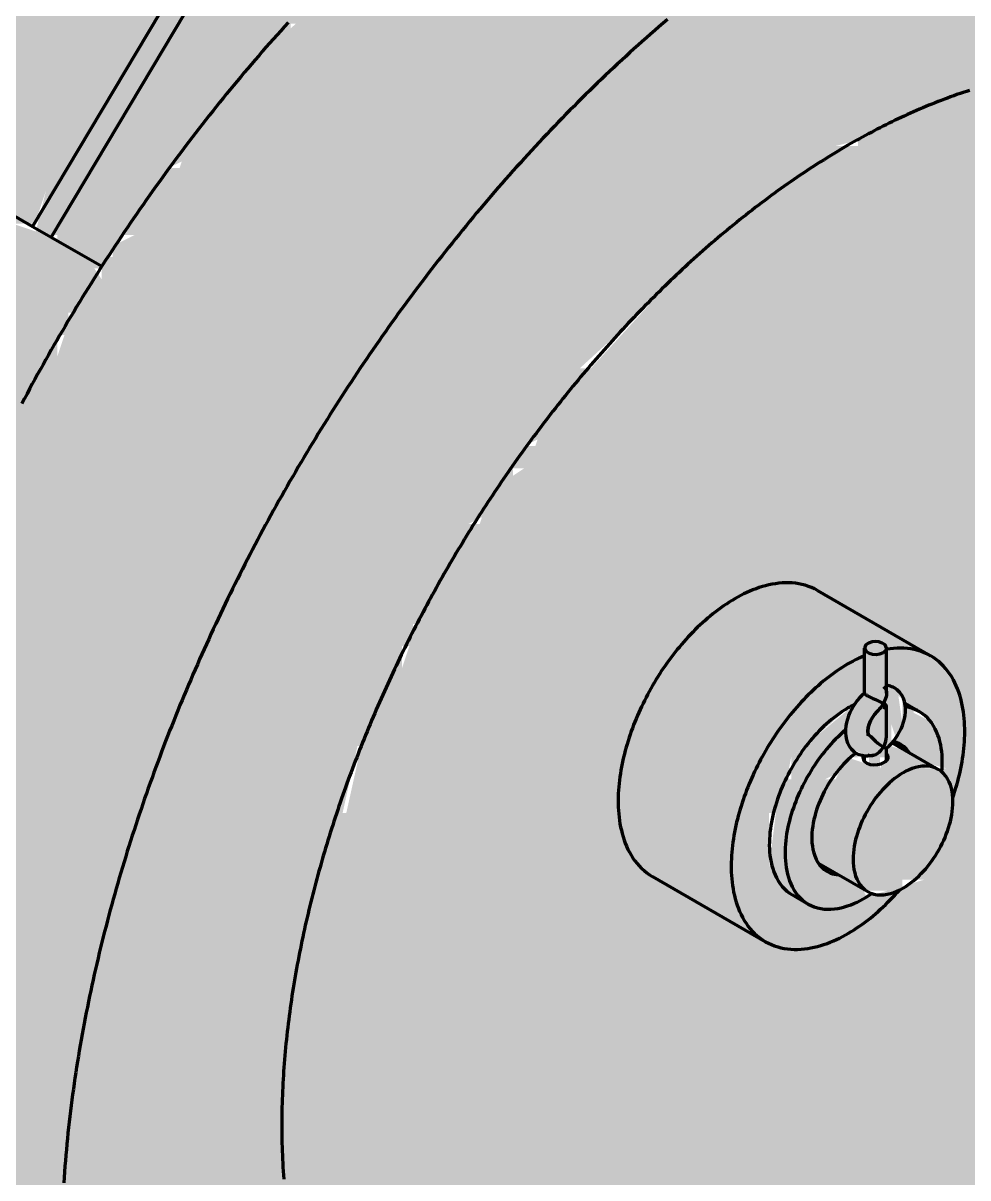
# Model space of a CAD drawing. Header units: millimetres. Extents: x 0 to 420, y 0 to 297.
# Drawn here: x 225.61 to 234.11, y 175.68 to 186.07 of the extents above; entities that cross this region are included whole.
import ezdxf

# ---------------------------------------------------------------- set-up
doc = ezdxf.new("R2010")
doc.units = ezdxf.units.MM
doc.layers.add('01-VISIBLE', color=7, linetype='CONTINUOUS', lineweight=70)
doc.layers.add('13-GRAFICA', color=30, linetype='CONTINUOUS', lineweight=18)

msp = doc.modelspace()

# ---------------------------------------------------------------- hatches: boundary and pattern name
at = {"layer": '13-GRAFICA', "true_color": 0xb21820}
h = msp.add_hatch(color=7, dxfattribs=at)
h.dxf.hatch_style = 1
h.paths.add_polyline_path([(228.1185, 186.0682), (228.0185, 186.0682), (228.0185, 187.7682), (227.8185, 187.7682), (227.8185, 187.6682), (227.6185, 187.5682), (227.5185, 187.1682), (227.3185, 187.0682), (227.2185, 186.6682), (227.0185, 186.5682), (226.9185, 186.1682), (226.7185, 186.0682), (226.6185, 185.6682), (226.4185, 185.5682), (226.3185, 185.1682), (226.1185, 185.0682), (226.0185, 184.6682), (225.8185, 184.5682), (225.7185, 184.2682), (225.5185, 184.2682), (225.4185, 184.4682), (225.0185, 184.5682), (224.9185, 184.7682), (224.3185, 184.9682), (224.2185, 185.1682), (223.6185, 185.3682), (223.5185, 185.5682), (223.1185, 185.6682), (223.0185, 185.8682), (222.4185, 186.0682), (222.3185, 186.2682), (221.7185, 186.4682), (221.6185, 186.6682), (221.4185, 186.6682), (221.4185, 186.7682), (221.4185, 198.2682), (221.6185, 198.1682), (221.6185, 197.9682), (221.7185, 197.9682), (222.0185, 197.5682), (222.2185, 197.5682), (222.4185, 197.2682), (222.6185, 197.2682), (222.6185, 197.1682), (222.8185, 197.0682), (222.8185, 196.9682), (222.5185, 197.0682), (222.5185, 195.1682), (222.8185, 195.0682), (222.9185, 194.8682), (223.3185, 194.7682), (223.4185, 194.5682), (223.6185, 194.5682), (223.6185, 194.4682), (223.8185, 194.4682), (223.8185, 194.3682), (224.1185, 194.2682), (224.1185, 196.1682), (223.8185, 196.2682), (223.8185, 196.3682), (223.6185, 196.3682), (223.6185, 196.4682), (223.4185, 196.4682), (223.4185, 196.5682), (223.2185, 196.5682), (223.1185, 196.7682), (223.3185, 196.7682), (223.3185, 196.6682), (223.5185, 196.6682), (223.5185, 196.5682), (223.7185, 196.5682), (223.7185, 196.4682), (223.9185, 196.4682), (223.9185, 196.3682), (224.1185, 196.3682), (224.1185, 196.2682), (224.3185, 196.2682), (224.3185, 196.1682), (224.6185, 196.1682), (224.6185, 196.0682), (224.8185, 196.0682), (224.8185, 195.9682), (225.0185, 195.9682), (225.0185, 195.8682), (225.7185, 195.7682), (225.7185, 195.6682), (226.1185, 195.6682), (226.1185, 195.5682), (226.8185, 195.4682), (226.8185, 195.3682), (227.2185, 195.3682), (227.2185, 195.2682), (228.1185, 195.2682), (228.1185, 195.1682), (228.3185, 195.1682), (228.3185, 194.8682), (228.3185, 193.2682), (228.3185, 186.3016)])
h = msp.add_hatch(color=7, dxfattribs=at)
h.dxf.hatch_style = 1
h.paths.add_polyline_path([(215.3185, 188.4682), (215.1185, 188.4682), (215.1185, 188.5682), (214.9185, 188.5682), (214.8185, 188.7682), (214.2185, 188.9682), (214.1185, 189.1682), (213.5185, 189.3682), (213.4185, 189.5682), (213.0185, 189.6682), (213.0185, 189.7682), (212.7185, 189.9682), (212.8185, 190.6682), (213.0185, 190.7682), (213.1185, 191.0682), (213.3185, 191.0682), (213.3185, 191.1682), (213.8185, 191.1682), (213.9185, 190.9682), (214.5185, 190.7682), (214.6185, 190.5682), (215.2185, 190.3682), (215.3185, 190.1682), (215.7185, 190.0682), (215.8185, 189.8682), (216.0185, 189.8682), (216.0185, 189.7682), (216.4185, 189.6682), (216.5185, 189.4682), (217.1185, 189.2682), (217.2185, 189.0682), (217.8185, 188.8682), (217.9185, 188.6682), (218.3185, 188.5682), (218.4185, 188.3682), (218.6185, 188.3682), (218.6185, 188.2682), (219.0185, 188.1682), (219.1185, 187.9682), (219.7185, 187.7682), (219.8185, 187.5682), (220.4185, 187.3682), (220.5185, 187.1682), (220.9185, 187.0682), (221.0185, 186.8682), (221.2185, 186.8682), (221.2185, 186.7682), (221.6185, 186.6682), (221.7185, 186.4682), (222.3185, 186.2682), (222.4185, 186.0682), (223.0185, 185.8682), (223.1185, 185.6682), (223.5185, 185.5682), (223.6185, 185.3682), (223.8185, 185.3682), (223.8185, 185.2682), (224.2185, 185.1682), (224.3185, 184.9682), (224.9185, 184.7682), (225.0185, 184.5682), (225.4185, 184.4682), (225.5185, 184.2682), (226.1185, 184.0682), (226.3185, 183.7682), (226.1185, 183.6682), (226.1185, 183.4682), (226.0185, 183.4682), (226.0185, 183.2682), (225.9185, 183.2682), (225.9185, 183.0682), (225.8185, 183.0682), (225.8185, 182.8682), (225.7185, 182.8682), (225.7185, 182.6682), (225.6185, 182.6682), (225.6185, 182.4682), (225.5185, 182.4682), (225.5185, 182.5682), (225.3185, 182.5682), (225.2185, 182.7682), (224.6185, 182.9682), (224.5185, 183.1682), (224.3185, 183.1682), (224.3185, 183.2682), (223.9185, 183.3682), (223.8185, 183.5682), (223.2185, 183.7682), (223.1185, 183.9682), (222.7185, 184.0682), (222.6185, 184.2682), (222.4185, 184.2682), (222.4185, 184.3682), (222.0185, 184.4682), (221.9185, 184.6682), (221.3185, 184.8682), (221.2185, 185.0682), (220.6185, 185.2682), (220.5185, 185.4682), (220.1185, 185.5682), (220.0185, 185.7682), (219.8185, 185.7682), (219.8185, 185.8682), (219.4185, 185.9682), (219.3185, 186.1682), (218.7185, 186.3682), (218.6185, 186.5682), (218.0185, 186.7682), (217.9185, 186.9682), (217.5185, 187.0682), (217.4185, 187.2682), (217.2185, 187.2682), (217.2185, 187.3682), (216.8185, 187.4682), (216.7185, 187.6682), (216.1185, 187.8682), (216.0185, 188.0682), (215.6185, 188.1682), (215.6185, 188.2682), (215.3185, 188.3682)])
at = {"layer": '13-GRAFICA', "true_color": 0x202020}
h = msp.add_hatch(color=7, dxfattribs=at)
h.dxf.hatch_style = 1
h.paths.add_polyline_path([(228.8185, 186.7682), (228.8185, 186.9682), (228.9185, 186.9682), (229.1185, 187.2682), (229.3185, 187.2682), (229.5185, 187.5682), (229.7185, 187.5682), (229.8185, 187.7682), (230.0185, 187.7682), (230.2185, 188.0682), (230.4185, 188.0682), (230.4185, 188.1682), (230.7185, 188.2682), (230.8185, 188.4682), (231.0185, 188.4682), (231.0185, 188.5682), (231.2185, 188.5682), (231.2185, 188.6682), (231.4185, 188.6682), (231.4185, 188.7682), (231.7185, 188.7682), (231.7185, 188.8682), (231.9185, 188.8682), (231.9185, 188.9682), (232.1185, 188.9682), (232.1185, 189.0682), (232.3185, 189.0682), (232.3185, 189.1682), (234.3185, 189.4682), (234.3185, 189.3682), (234.8185, 189.3682), (234.8185, 189.2682), (235.2185, 189.2682), (235.2185, 189.1682), (235.6185, 189.1682), (235.6185, 189.0682), (236.0185, 188.9682), (236.1185, 188.7682), (236.3185, 188.7682), (236.3185, 188.6682), (236.7185, 188.5682), (236.8185, 188.3682), (237.2185, 188.2682), (237.3185, 188.0682), (237.7185, 187.9682), (237.8185, 187.7682), (238.0185, 187.7682), (238.0185, 182.7682), (237.9185, 182.7682), (237.8185, 183.6682), (237.7185, 183.6682), (237.7185, 183.9682), (237.6185, 183.9682), (237.5185, 184.3682), (237.3185, 184.4682), (237.3185, 184.6682), (237.2185, 184.6682), (237.2185, 184.8682), (237.1185, 184.8682), (237.0185, 185.0682), (236.8185, 185.0682), (236.7185, 185.2682), (236.5185, 185.2682), (236.4185, 185.4682), (236.1185, 185.4682), (236.1185, 185.5682), (235.0185, 185.6682), (235.0185, 185.5682), (234.3185, 185.5682), (234.3185, 185.4682), (234.0185, 185.4682), (234.0185, 185.3682), (233.8185, 185.3682), (233.8185, 185.2682), (233.6185, 185.2682), (233.6185, 185.1682), (233.3185, 185.1682), (233.3185, 185.0682), (232.9185, 184.9682), (232.7185, 184.6682), (232.5185, 184.6682), (232.4185, 184.4682), (232.2185, 184.4682), (232.0185, 184.1682), (231.8185, 184.1682), (231.8185, 184.0682), (230.6185, 182.9682), (230.6185, 182.7682), (230.3185, 182.5682), (230.3185, 182.3682), (230.1185, 182.2682), (230.1185, 182.0682), (230.0185, 182.0682), (230.0185, 181.9682), (229.8185, 181.8682), (229.8185, 181.6682), (229.6185, 181.5682), (229.4185, 180.9682), (229.2185, 180.8682), (229.2185, 180.6682), (229.1185, 180.6682), (229.1185, 180.4682), (229.0185, 180.4682), (229.0185, 180.2682), (228.9185, 180.2682), (228.9185, 180.0682), (228.8185, 180.0682), (228.8185, 179.8682), (228.7185, 179.8682), (228.7185, 179.5682), (228.6185, 179.5682), (228.4185, 178.6682), (228.3185, 178.6682), (228.3185, 178.4682), (228.2185, 178.4682), (228.2185, 177.8682), (228.1185, 177.8682), (228.1185, 177.3682), (228.0185, 177.3682), (228.0185, 186.0254)])
at = {"layer": '13-GRAFICA', "true_color": 0xb21820}
h = msp.add_hatch(color=7, dxfattribs=at)
h.dxf.hatch_style = 1
h.paths.add_polyline_path([(225.9185, 184.1682), (225.7185, 184.1682), (225.8185, 184.5682), (226.0185, 184.6682), (226.1185, 185.0682), (226.3185, 185.1682), (226.4185, 185.5682), (226.6185, 185.6682), (226.7185, 186.0682), (226.9185, 186.1682), (226.9185, 186.3682), (227.0185, 186.3682), (227.0185, 186.5682), (227.2185, 186.6682), (227.3185, 187.0682), (227.5185, 187.1682), (227.6185, 187.5682), (227.7185, 187.5682), (227.8185, 187.7682), (228.0185, 187.7682), (228.0185, 185.9682), (227.4185, 185.4682), (227.4185, 185.2682), (227.1185, 185.0682), (227.1185, 184.8682), (226.9185, 184.7682), (226.9185, 184.5682), (226.6185, 184.3682), (226.6185, 184.1682), (226.5185, 184.1682), (226.3185, 183.8682), (226.2185, 183.8682), (226.1185, 184.0682), (225.9185, 184.0682)])
at = {"layer": '13-GRAFICA', "true_color": 0x202020}
h = msp.add_hatch(color=7, dxfattribs=at)
h.dxf.hatch_style = 1
h.paths.add_polyline_path([(224.0185, 174.9682), (223.9185, 174.9682), (223.9185, 177.6682), (224.0185, 177.6682), (224.0185, 178.1682), (224.1185, 178.1682), (224.2185, 179.2682), (224.3185, 179.2682), (224.3185, 179.5682), (224.4185, 179.5682), (224.6185, 180.4682), (224.7185, 180.4682), (224.7185, 180.6682), (224.8185, 180.6682), (225.0185, 181.5682), (225.1185, 181.5682), (225.3185, 182.1682), (225.5185, 182.2682), (225.5185, 182.4682), (225.6185, 182.4682), (225.6185, 182.6682), (225.7185, 182.6682), (225.7185, 182.8682), (225.8185, 182.8682), (225.8185, 183.0682), (225.9185, 183.0682), (226.1185, 183.6682), (226.3185, 183.7682), (226.3185, 183.9682), (226.4185, 183.9682), (226.4185, 184.0682), (226.6185, 184.1682), (226.6185, 184.3682), (226.9185, 184.5682), (226.9185, 184.7682), (227.0185, 184.7682), (227.1185, 185.0682), (227.4185, 185.2682), (227.4185, 185.4682), (228.0185, 186.0254), (228.0185, 177.3682), (228.0185, 175.0682), (228.0185, 170.4682), (227.9185, 170.4682), (227.9185, 170.5682), (227.7185, 170.5682), (227.6185, 170.7682), (227.0185, 170.9682), (226.9185, 171.1682), (226.3185, 171.3682), (226.3185, 171.4682), (226.0185, 171.5682), (225.8185, 171.8682), (225.6185, 171.8682), (225.4185, 172.1682), (225.2185, 172.1682), (225.2185, 172.2682), (224.9185, 172.4682), (224.8185, 172.8682), (224.6185, 172.9682), (224.5185, 173.3682), (224.3185, 173.4682), (224.3185, 173.7682), (224.2185, 173.7682), (224.2185, 174.1682), (224.1185, 174.1682)])
at = {"layer": '13-GRAFICA', "true_color": 0xa5a8ac}
h = msp.add_hatch(color=7, dxfattribs=at)
h.dxf.hatch_style = 1
h.paths.add_polyline_path([(234.0185, 185.4682), (234.3185, 185.4682), (234.3185, 185.5682), (235.6185, 185.6682), (235.6185, 185.5682), (236.4185, 185.4682), (236.5185, 185.2682), (236.7185, 185.2682), (236.8185, 185.0682), (237.0185, 185.0682), (237.0185, 184.9682), (237.2185, 184.8682), (237.3185, 184.4682), (237.5185, 184.3682), (237.5185, 184.1682), (237.6185, 184.1682), (237.6185, 183.9682), (237.7185, 183.9682), (237.7185, 183.6682), (237.8185, 183.6682), (237.9185, 182.7682), (238.0185, 182.7682), (238.0185, 181.3682), (237.9185, 181.3682), (237.9185, 180.7682), (237.8185, 180.7682), (237.7185, 179.7682), (237.6185, 179.7682), (237.6185, 179.4682), (237.5185, 179.4682), (237.5185, 179.2682), (237.4185, 179.2682), (237.2185, 178.3682), (237.1185, 178.3682), (237.1185, 178.1682), (237.0185, 178.1682), (237.0185, 177.9682), (236.9185, 177.9682), (236.9185, 177.7682), (236.8185, 177.7682), (236.6185, 177.1682), (236.4185, 177.0682), (236.3185, 176.6682), (236.1185, 176.5682), (236.1185, 176.3682), (235.9185, 176.2682), (235.9185, 176.0682), (235.6185, 175.8682), (235.6185, 175.6682), (235.3185, 175.4682), (235.3185, 175.2682), (235.2185, 175.2682), (234.1185, 174.0682), (234.0185, 174.0682), (234.0185, 178.9682), (234.0185, 185.3682)])
h = msp.add_hatch(color=7, dxfattribs=at)
h.dxf.hatch_style = 1
h.paths.add_polyline_path([(232.4185, 184.4682), (232.5185, 184.6682), (232.7185, 184.6682), (232.9185, 184.9682), (233.1185, 184.9682), (233.1185, 185.0682), (233.3185, 185.0682), (233.3185, 185.1682), (233.6185, 185.1682), (233.6185, 185.2682), (233.8185, 185.2682), (233.8185, 185.3682), (234.0185, 185.3682), (234.0185, 178.9682), (233.8185, 179.7682), (233.4185, 180.0682), (233.4185, 180.4682), (233.2185, 180.4682), (233.2185, 180.0682), (232.5185, 179.4682), (232.4185, 178.9682), (232.3185, 178.9682), (232.3185, 184.4682)])
h = msp.add_hatch(color=7, dxfattribs=at)
h.dxf.hatch_style = 1
h.paths.add_polyline_path([(229.4185, 172.8682), (229.3185, 173.0682), (229.1185, 173.0682), (229.0185, 173.2682), (228.8185, 173.2682), (228.8185, 173.4682), (228.6185, 173.5682), (228.5185, 173.9682), (228.4185, 173.9682), (228.3185, 174.2682), (228.2185, 174.2682), (228.2185, 174.6682), (228.1185, 174.6682), (228.1185, 175.0682), (228.0185, 175.0682), (228.0185, 177.3682), (228.1185, 177.3682), (228.1185, 177.8682), (228.2185, 177.8682), (228.2185, 178.4682), (228.3185, 178.4682), (228.3185, 178.6682), (228.4185, 178.6682), (228.4185, 178.9682), (228.5185, 178.9682), (228.7185, 179.8682), (228.8185, 179.8682), (228.8185, 180.0682), (228.9185, 180.0682), (228.9185, 180.2682), (229.0185, 180.2682), (229.2185, 180.8682), (229.4185, 180.9682), (229.6185, 181.5682), (229.7185, 181.5682), (229.8185, 181.8682), (230.1185, 182.0682), (230.1185, 182.2682), (230.2185, 182.2682), (230.3185, 182.5682), (230.6185, 182.7682), (230.6185, 182.9682), (230.7185, 182.9682), (231.8185, 184.1682), (232.0185, 184.1682), (232.2185, 184.4682), (232.3185, 184.4682), (232.3185, 178.9682), (232.3185, 178.4682), (232.3185, 173.0682), (232.3185, 172.9682), (232.1185, 172.9682), (232.1185, 172.8682), (231.9185, 172.8682), (231.9185, 172.7682), (230.8185, 172.6682), (230.8185, 172.5682), (229.9185, 172.6682), (229.9185, 172.7682), (229.5185, 172.7682), (229.5185, 172.8682)])
at = {"layer": '13-GRAFICA', "true_color": 0xb21820}
h = msp.add_hatch(color=7, dxfattribs=at)
h.dxf.hatch_style = 1
h.paths.add_polyline_path([(233.2185, 179.4682), (233.0185, 179.5682), (233.0185, 179.7682), (233.1185, 179.7682), (233.1185, 180.0682), (233.2185, 180.0682), (233.2185, 180.4682), (233.4185, 180.4682), (233.5185, 179.7682), (233.4185, 179.7682), (233.4185, 179.4682), (233.3185, 179.4682), (233.3185, 179.3682), (233.2185, 179.3682)])
at = {"layer": '13-GRAFICA', "true_color": 0x787a80}
h = msp.add_hatch(color=7, dxfattribs=at)
h.dxf.hatch_style = 1
h.paths.add_polyline_path([(232.3185, 178.4682), (232.4185, 179.2682), (232.5185, 179.2682), (232.5185, 179.4682), (233.1185, 179.9682), (233.1185, 179.7682), (233.0185, 179.7682), (233.1185, 179.4682), (233.0185, 179.4682), (233.0185, 179.3682), (232.8185, 179.2682), (232.8185, 179.0682), (232.7185, 179.0682), (232.7185, 178.4682), (233.1185, 178.3682), (233.2185, 178.1682), (232.7185, 178.0682), (232.7185, 178.1682), (232.4185, 178.2682), (232.4185, 178.4682)])
h = msp.add_hatch(color=7, dxfattribs=at)
h.dxf.hatch_style = 1
h.paths.add_polyline_path([(233.5185, 179.7682), (233.5185, 179.9682), (233.6185, 179.9682), (233.6185, 179.8682), (233.8185, 179.7682), (233.9185, 179.3682), (233.5185, 179.4682), (233.4185, 179.7682)])
h = msp.add_hatch(color=7, dxfattribs=at)
h.dxf.hatch_style = 1
h.paths.add_polyline_path([(233.1185, 178.3682), (232.7185, 178.4682), (232.7185, 179.0682), (232.8185, 179.0682), (232.8185, 179.2682), (232.9185, 179.2682), (233.0185, 179.4682), (233.3185, 179.3682), (233.4185, 179.5682), (233.7185, 179.4682), (233.7185, 179.3682), (233.9185, 179.3682), (234.0185, 178.9682), (233.9185, 178.9682), (233.9185, 178.6682), (233.7185, 178.5682), (233.7185, 178.3682), (233.5185, 178.3682), (233.5185, 178.2682), (233.1185, 178.2682)])
at = {"layer": '13-GRAFICA', "true_color": 0xa5a8ac}
h = msp.add_hatch(color=7, dxfattribs=at)
h.dxf.hatch_style = 1
h.paths.add_polyline_path([(233.9185, 174.0682), (233.7185, 173.7682), (233.5185, 173.7682), (233.4185, 173.5682), (233.2185, 173.5682), (233.0185, 173.2682), (232.5185, 173.1682), (232.5185, 173.0682), (232.3185, 173.0682), (232.3185, 178.4682), (232.4185, 178.4682), (232.4185, 178.2682), (232.7185, 178.1682), (232.7185, 178.0682), (233.7185, 178.3682), (233.7185, 178.5682), (233.9185, 178.6682), (233.9185, 178.9682), (234.0185, 178.9682), (234.0185, 174.0682)])

# ---------------------------------------------------------------- linework, layer by layer
at = {"layer": '01-VISIBLE'}
for p, q in [((218.6885, 188.2913), (225.6977, 184.2445)), ((227.7637, 187.7114), (225.6977, 184.2445)), ((227.982, 187.699), (225.8656, 184.1475)), ((225.6977, 184.2445), (225.8656, 184.1475)), ((225.8656, 184.1475), (226.3204, 183.885)), ((232.7551, 180.9681), (233.7716, 180.3812)), ((233.1765, 180.0444), (233.1765, 180.4506)), ((233.3765, 180.0444), (233.3765, 180.4506)), ((233.5404, 179.9547), (233.6705, 179.8796)), ((233.3765, 179.6718), (233.3765, 179.923)), ((233.3765, 179.4374), (233.3765, 179.5498)), ((233.4267, 179.5989), (233.8415, 179.3593)), ((233.1765, 179.43), (233.1765, 179.4797)), ((232.763, 178.5155), (233.2065, 178.2595)), ((231.2701, 178.396), (232.2866, 177.8091)), ((232.5291, 178.2292), (232.6705, 178.1475))]:
    msp.add_line(p, q, dxfattribs=at)
for points in [[(227.9953, 186.0786), (227.9617, 186.0416), (227.9283, 186.0046), (227.8951, 185.9674), (227.8619, 185.9301), (227.8289, 185.8927), (227.796, 185.8552), (227.7632, 185.8175), (227.7305, 185.7798), (227.6979, 185.742), (227.6655, 185.7041), (227.6332, 185.666), (227.601, 185.6279), (227.5689, 185.5897), (227.537, 185.5513), (227.5051, 185.5129), (227.4734, 185.4744), (227.4418, 185.4357), (227.4103, 185.397), (227.379, 185.3582), (227.3478, 185.3193), (227.3167, 185.2802), (227.2857, 185.2411), (227.2548, 185.2019), (227.224, 185.1626), (227.1934, 185.1232), (227.1629, 185.0837), (227.1325, 185.0442), (227.1022, 185.0045), (227.0721, 184.9647), (227.042, 184.9249), (227.0121, 184.8849), (226.9823, 184.8449), (226.9527, 184.8047), (226.9231, 184.7645), (226.8937, 184.7242), (226.8644, 184.6838), (226.8352, 184.6434), (226.8061, 184.6028), (226.7771, 184.5622), (226.7483, 184.5214), (226.7196, 184.4806), (226.691, 184.4397), (226.6625, 184.3987), (226.6342, 184.3576), (226.606, 184.3165), (226.5779, 184.2753), (226.5499, 184.2339), (226.522, 184.1925), (226.4943, 184.1511), (226.4666, 184.1095), (226.4391, 184.0679), (226.4118, 184.0261), (226.3845, 183.9843), (226.3574, 183.9425), (226.3303, 183.9005), (226.3034, 183.8585), (226.2767, 183.8163), (226.25, 183.7741), (226.2235, 183.7319), (226.1971, 183.6895), (226.1708, 183.6471), (226.1446, 183.6046), (226.1186, 183.562), (226.0927, 183.5194), (226.0669, 183.4767), (226.0412, 183.4339), (226.0157, 183.391), (225.9903, 183.3481), (225.965, 183.305), (225.9398, 183.2619), (225.9147, 183.2188), (225.8898, 183.1756), (225.865, 183.1322), (225.8403, 183.0889), (225.8158, 183.0454), (225.7914, 183.0019), (225.7671, 182.9583), (225.7429, 182.9147), (225.7188, 182.8709), (225.6949, 182.8271), (225.6711, 182.7833), (225.6475, 182.7393), (225.6239, 182.6953), (225.6005, 182.6513)], [(231.405, 186.1042), (231.367, 186.0718), (231.3292, 186.0393), (231.2914, 186.0066), (231.2539, 185.9737), (231.2164, 185.9408), (231.1791, 185.9077), (231.1419, 185.8744), (231.1048, 185.841), (231.0678, 185.8075), (231.031, 185.7738), (230.9943, 185.74), (230.9577, 185.7061), (230.9212, 185.672), (230.8849, 185.6378), (230.8487, 185.6034), (230.8126, 185.569), (230.7766, 185.5344), (230.7408, 185.4996), (230.7051, 185.4648), (230.6695, 185.4298), (230.634, 185.3947), (230.5986, 185.3595), (230.5634, 185.3241), (230.5283, 185.2887), (230.4933, 185.2531), (230.4585, 185.2174), (230.4237, 185.1815), (230.3891, 185.1456), (230.3546, 185.1095), (230.3203, 185.0733), (230.286, 185.037), (230.2519, 185.0006), (230.2179, 184.9641), (230.184, 184.9275), (230.1502, 184.8907), (230.1166, 184.8539), (230.0831, 184.8169), (230.0497, 184.7798), (230.0164, 184.7426), (229.9832, 184.7053), (229.9502, 184.6679), (229.9173, 184.6304), (229.8845, 184.5928), (229.8518, 184.5551), (229.8192, 184.5173), (229.7868, 184.4793), (229.7545, 184.4413), (229.7223, 184.4032), (229.6902, 184.3649), (229.6583, 184.3266), (229.6264, 184.2882), (229.5947, 184.2496), (229.5631, 184.211), (229.5317, 184.1723), (229.5003, 184.1334), (229.4691, 184.0945), (229.438, 184.0555), (229.407, 184.0164), (229.3761, 183.9772), (229.3454, 183.9379), (229.3147, 183.8985), (229.2842, 183.859), (229.2538, 183.8194), (229.2235, 183.7797), (229.1934, 183.74), (229.1634, 183.7001), (229.1334, 183.6602), (229.1037, 183.6201), (229.074, 183.58), (229.0444, 183.5398), (229.015, 183.4995), (228.9857, 183.4591), (228.9565, 183.4186), (228.9274, 183.3781), (228.8985, 183.3374), (228.8696, 183.2967), (228.8409, 183.2559), (228.8123, 183.215), (228.7839, 183.174), (228.7555, 183.1329), (228.7273, 183.0917), (228.6992, 183.0505), (228.6712, 183.0092), (228.6433, 182.9678), (228.6156, 182.9263), (228.588, 182.8848), (228.5605, 182.8431), (228.5331, 182.8014), (228.5058, 182.7596), (228.4787, 182.7177), (228.4517, 182.6757), (228.4248, 182.6337), (228.398, 182.5916), (228.3713, 182.5494), (228.3448, 182.5071), (228.3184, 182.4648), (228.2921, 182.4224), (228.266, 182.3799), (228.2399, 182.3373), (228.214, 182.2946), (228.1882, 182.2519), (228.1625, 182.2091), (228.137, 182.1663), (228.1116, 182.1233), (228.0863, 182.0803), (228.0611, 182.0372), (228.0361, 181.994), (228.0111, 181.9508), (227.9863, 181.9075), (227.9617, 181.8641), (227.9371, 181.8207), (227.9127, 181.7772), (227.8884, 181.7336), (227.8642, 181.6899), (227.8402, 181.6462), (227.8162, 181.6024), (227.7924, 181.5585), (227.7688, 181.5146), (227.7452, 181.4706), (227.7218, 181.4265), (227.6985, 181.3824), (227.6754, 181.3382), (227.6524, 181.2939), (227.6295, 181.2495), (227.6067, 181.2051), (227.584, 181.1607), (227.5615, 181.1161), (227.5391, 181.0715), (227.5169, 181.0269), (227.4948, 180.9821), (227.4728, 180.9373), (227.4509, 180.8925), (227.4292, 180.8476), (227.4076, 180.8026), (227.3861, 180.7575), (227.3648, 180.7124), (227.3436, 180.6672), (227.3225, 180.622), (227.3016, 180.5767), (227.2808, 180.5313), (227.2601, 180.4859), (227.2396, 180.4404), (227.2192, 180.3949), (227.1989, 180.3493), (227.1788, 180.3036), (227.1588, 180.2579), (227.1389, 180.2121), (227.1192, 180.1662), (227.0996, 180.1203), (227.0802, 180.0744), (227.0609, 180.0283), (227.0417, 179.9823), (227.0227, 179.9361), (227.0038, 179.8899), (226.9851, 179.8437), (226.9665, 179.7974), (226.948, 179.751), (226.9297, 179.7046), (226.9115, 179.6581), (226.8935, 179.6116), (226.8756, 179.565), (226.8579, 179.5183), (226.8403, 179.4716), (226.8228, 179.4249), (226.8055, 179.3781), (226.7884, 179.3312), (226.7714, 179.2843), (226.7545, 179.2373), (226.7378, 179.1903), (226.7212, 179.1432), (226.7048, 179.0961), (226.6886, 179.0489), (226.6725, 179.0017), (226.6565, 178.9544), (226.6407, 178.9071), (226.625, 178.8597), (226.6095, 178.8122), (226.5942, 178.7648), (226.579, 178.7172), (226.564, 178.6696), (226.5491, 178.622), (226.5344, 178.5743), (226.5198, 178.5266), (226.5054, 178.4788), (226.4912, 178.431), (226.4771, 178.3831), (226.4632, 178.3352), (226.4494, 178.2872), (226.4358, 178.2392), (226.4224, 178.1911), (226.4092, 178.143), (226.3961, 178.0948), (226.3831, 178.0466), (226.3704, 177.9984), (226.3578, 177.9501), (226.3454, 177.9018), (226.3331, 177.8534), (226.3211, 177.805), (226.3092, 177.7565), (226.2974, 177.708), (226.2859, 177.6595), (226.2745, 177.6109), (226.2633, 177.5622), (226.2523, 177.5136), (226.2414, 177.4648), (226.2308, 177.4161), (226.2203, 177.3673), (226.21, 177.3185), (226.1999, 177.2696), (226.1899, 177.2207), (226.1802, 177.1718), (226.1706, 177.1228), (226.1613, 177.0738), (226.1521, 177.0247), (226.1431, 176.9756), (226.1343, 176.9265), (226.1257, 176.8773), (226.1173, 176.8281), (226.1091, 176.7789), (226.1011, 176.7297), (226.0933, 176.6804), (226.0857, 176.631), (226.0783, 176.5817), (226.0711, 176.5323), (226.0641, 176.4829), (226.0573, 176.4335), (226.0507, 176.384), (226.0443, 176.3345), (226.0382, 176.285), (226.0322, 176.2354), (226.0265, 176.1859), (226.021, 176.1363), (226.0157, 176.0866), (226.0106, 176.037), (226.0057, 175.9873), (226.0011, 175.9376), (225.9967, 175.8879), (225.9925, 175.8382), (225.9885, 175.7884), (225.9848, 175.7387), (225.9813, 175.6889), (225.9781, 175.6391)], [(234.1231, 185.4683), (234.0945, 185.4589), (234.066, 185.4494), (234.0375, 185.4397), (234.0091, 185.4298), (233.9808, 185.4198), (233.9525, 185.4096), (233.9243, 185.3992), (233.8961, 185.3887), (233.868, 185.378), (233.84, 185.3671), (233.812, 185.3561), (233.7841, 185.3449), (233.7563, 185.3335), (233.7285, 185.322), (233.7008, 185.3104), (233.6731, 185.2986), (233.6455, 185.2866), (233.618, 185.2745), (233.5905, 185.2623), (233.5631, 185.2499), (233.5358, 185.2373), (233.5085, 185.2247), (233.4813, 185.2118), (233.4542, 185.1989), (233.4271, 185.1858), (233.4001, 185.1726), (233.3732, 185.1592), (233.3463, 185.1457), (233.3195, 185.1321), (233.2928, 185.1183), (233.2661, 185.1044), (233.2395, 185.0904), (233.213, 185.0763), (233.1865, 185.062), (233.1601, 185.0477), (233.1338, 185.0332), (233.1075, 185.0185), (233.0813, 185.0038), (233.0551, 184.9889), (233.0291, 184.974)], [(233.0291, 184.974), (232.998, 184.9559), (232.967, 184.9377), (232.9361, 184.9193), (232.9054, 184.9008), (232.8747, 184.8821), (232.8441, 184.8633), (232.8136, 184.8443), (232.7832, 184.8251), (232.7529, 184.8058), (232.7226, 184.7864), (232.6925, 184.7668), (232.6625, 184.7471), (232.6326, 184.7272), (232.6027, 184.7072), (232.573, 184.687), (232.5433, 184.6667), (232.5138, 184.6463), (232.4843, 184.6257), (232.455, 184.605), (232.4257, 184.5842), (232.3965, 184.5632), (232.3674, 184.5421), (232.3384, 184.5209), (232.3095, 184.4995), (232.2807, 184.478), (232.252, 184.4564), (232.2234, 184.4347), (232.1949, 184.4129), (232.1664, 184.3909), (232.1381, 184.3688), (232.1098, 184.3466), (232.0817, 184.3243), (232.0536, 184.3019), (232.0256, 184.2793), (231.9977, 184.2566), (231.97, 184.2339), (231.9423, 184.211), (231.9146, 184.188), (231.8871, 184.1649), (231.8597, 184.1417), (231.8324, 184.1183), (231.8051, 184.0949), (231.778, 184.0714), (231.7509, 184.0477), (231.7239, 184.024), (231.6971, 184.0002), (231.6703, 183.9762), (231.6436, 183.9522), (231.617, 183.928), (231.5904, 183.9038), (231.564, 183.8794), (231.5377, 183.855), (231.5114, 183.8305), (231.4853, 183.8058), (231.4592, 183.7811), (231.4332, 183.7563), (231.4073, 183.7314), (231.3815, 183.7064), (231.3558, 183.6813), (231.3302, 183.6561), (231.3046, 183.6308), (231.2792, 183.6055), (231.2538, 183.58), (231.2285, 183.5545), (231.2033, 183.5289), (231.1782, 183.5032), (231.1532, 183.4774), (231.1283, 183.4515), (231.1035, 183.4255), (231.0787, 183.3995), (231.0541, 183.3733), (231.0295, 183.3471), (231.005, 183.3208), (230.9806, 183.2944), (230.9563, 183.268), (230.9321, 183.2414), (230.9079, 183.2148), (230.8839, 183.1881), (230.8599, 183.1613), (230.8361, 183.1345), (230.8123, 183.1076), (230.7886, 183.0805), (230.765, 183.0535), (230.7414, 183.0263), (230.718, 182.9991), (230.6946, 182.9718), (230.6714, 182.9444), (230.6482, 182.9169), (230.6251, 182.8894), (230.6021, 182.8618), (230.5792, 182.8341), (230.5563, 182.8064), (230.5336, 182.7786), (230.5109, 182.7507), (230.4884, 182.7227), (230.4659, 182.6947), (230.4435, 182.6666), (230.4212, 182.6384), (230.3989, 182.6102), (230.3768, 182.5819), (230.3547, 182.5536), (230.3328, 182.5251), (230.3109, 182.4966), (230.2891, 182.4681), (230.2674, 182.4394), (230.2458, 182.4107), (230.2242, 182.382), (230.2028, 182.3531), (230.1814, 182.3243), (230.1601, 182.2953), (230.1389, 182.2663), (230.1178, 182.2372), (230.0968, 182.2081), (230.0759, 182.1789), (230.055, 182.1496), (230.0343, 182.1203), (230.0136, 182.0909), (229.993, 182.0614), (229.9725, 182.0319), (229.9521, 182.0023), (229.9318, 181.9727), (229.9115, 181.943), (229.8914, 181.9133), (229.8713, 181.8835), (229.8514, 181.8536), (229.8315, 181.8237), (229.8117, 181.7937), (229.792, 181.7636), (229.7723, 181.7336), (229.7528, 181.7034), (229.7333, 181.6732), (229.714, 181.6429), (229.6947, 181.6126), (229.6755, 181.5822), (229.6564, 181.5518), (229.6374, 181.5213), (229.6185, 181.4908), (229.5996, 181.4602), (229.5809, 181.4295), (229.5622, 181.3988), (229.5437, 181.368), (229.5252, 181.3372), (229.5068, 181.3064), (229.4885, 181.2754), (229.4703, 181.2445), (229.4521, 181.2134), (229.4341, 181.1824), (229.4162, 181.1512), (229.3983, 181.1201), (229.3805, 181.0888), (229.3629, 181.0575), (229.3453, 181.0262), (229.3278, 180.9948), (229.3104, 180.9634), (229.2931, 180.9319), (229.2758, 180.9004), (229.2587, 180.8688), (229.2417, 180.8371), (229.2247, 180.8055), (229.2079, 180.7737), (229.1911, 180.742), (229.1744, 180.7101), (229.1578, 180.6783), (229.1413, 180.6463), (229.1249, 180.6144), (229.1086, 180.5823), (229.0924, 180.5503), (229.0763, 180.5182), (229.0603, 180.486), (229.0444, 180.4538), (229.0285, 180.4215), (229.0128, 180.3892), (228.9971, 180.3569), (228.9816, 180.3245), (228.9661, 180.2921), (228.9508, 180.2596), (228.9355, 180.227), (228.9203, 180.1945), (228.9053, 180.1619), (228.8903, 180.1292), (228.8754, 180.0965), (228.8606, 180.0637), (228.8459, 180.031), (228.8313, 179.9981), (228.8169, 179.9652), (228.8025, 179.9323), (228.7882, 179.8993), (228.774, 179.8663), (228.7599, 179.8333), (228.7459, 179.8002), (228.732, 179.7671), (228.7182, 179.7339), (228.7045, 179.7007), (228.6909, 179.6674), (228.6774, 179.6341), (228.664, 179.6008), (228.6507, 179.5674), (228.6375, 179.534), (228.6245, 179.5005), (228.6115, 179.467), (228.5986, 179.4334), (228.5858, 179.3999), (228.5732, 179.3662), (228.5606, 179.3326), (228.5481, 179.2989), (228.5358, 179.2651), (228.5235, 179.2313), (228.5114, 179.1975), (228.4994, 179.1637), (228.4874, 179.1298), (228.4756, 179.0958), (228.4639, 179.0619), (228.4523, 179.0279), (228.4408, 178.9938), (228.4294, 178.9597), (228.4182, 178.9256), (228.407, 178.8915), (228.396, 178.8573), (228.385, 178.8231), (228.3742, 178.7888), (228.3635, 178.7545), (228.3529, 178.7202), (228.3424, 178.6858), (228.332, 178.6514), (228.3218, 178.6169), (228.3117, 178.5825), (228.3016, 178.548), (228.2917, 178.5134), (228.2819, 178.4789), (228.2723, 178.4443), (228.2627, 178.4096), (228.2533, 178.3749), (228.244, 178.3402), (228.2348, 178.3055), (228.2258, 178.2707), (228.2168, 178.2359), (228.208, 178.2011), (228.1993, 178.1662), (228.1907, 178.1313), (228.1823, 178.0964), (228.174, 178.0615), (228.1658, 178.0265), (228.1577, 177.9915), (228.1498, 177.9564), (228.142, 177.9213), (228.1343, 177.8862), (228.1267, 177.8511), (228.1193, 177.816), (228.112, 177.7808), (228.1049, 177.7456), (228.0979, 177.7103), (228.091, 177.675), (228.0843, 177.6398), (228.0776, 177.6044), (228.0712, 177.5691), (228.0648, 177.5337), (228.0587, 177.4983), (228.0526, 177.4629), (228.0467, 177.4275), (228.0409, 177.392), (228.0353, 177.3565), (228.0298, 177.321), (228.0245, 177.2855), (228.0193, 177.2499), (228.0143, 177.2143), (228.0094, 177.1787), (228.0046, 177.1431), (228, 177.1075), (227.9956, 177.0718), (227.9913, 177.0362), (227.9872, 177.0005), (227.9832, 176.9648), (227.9794, 176.929), (227.9758, 176.8933), (227.9723, 176.8575), (227.9689, 176.8217), (227.9657, 176.786), (227.9627, 176.7501), (227.9599, 176.7143), (227.9572, 176.6785), (227.9547, 176.6427), (227.9523, 176.6068), (227.9502, 176.5709), (227.9482, 176.5351), (227.9463, 176.4992), (227.9447, 176.4633), (227.9432, 176.4274), (227.9419, 176.3915), (227.9408, 176.3556), (227.9398, 176.3196), (227.9391, 176.2837), (227.9385, 176.2478), (227.9381, 176.2119), (227.9379, 176.1759), (227.9379, 176.14), (227.9381, 176.1041), (227.9385, 176.0681), (227.939, 176.0322), (227.9398, 175.9963), (227.9408, 175.9604), (227.9419, 175.9245), (227.9433, 175.8886), (227.9448, 175.8527), (227.9466, 175.8168), (227.9486, 175.7809), (227.9508, 175.745), (227.9532, 175.7092), (227.9558, 175.6733)], [(232.7551, 180.9681), (232.7286, 180.9823), (232.7014, 180.9949), (232.6734, 181.0059), (232.6448, 181.0152), (232.6157, 181.0228), (232.5863, 181.0288), (232.5566, 181.0332), (232.5266, 181.0361), (232.4966, 181.0375), (232.4666, 181.0375), (232.4366, 181.0361), (232.4066, 181.0334), (232.3768, 181.0295), (232.3472, 181.0245), (232.3178, 181.0184), (232.2886, 181.0112), (232.2596, 181.0031), (232.231, 180.9941), (232.2026, 180.9842), (232.1745, 180.9735), (232.1467, 180.962), (232.1193, 180.9499), (232.0921, 180.937), (232.0653, 180.9234), (232.0388, 180.9093), (232.0126, 180.8945)], [(232.0126, 180.8945), (231.9866, 180.8791), (231.9609, 180.8632), (231.9355, 180.8467), (231.9104, 180.8298), (231.8857, 180.8124), (231.8613, 180.7945), (231.8372, 180.7762), (231.8134, 180.7575), (231.79, 180.7384), (231.7668, 180.7189), (231.744, 180.6991), (231.7215, 180.6789), (231.6993, 180.6584), (231.6773, 180.6375), (231.6557, 180.6163), (231.6345, 180.5949), (231.6135, 180.5731), (231.5928, 180.551), (231.5724, 180.5287), (231.5523, 180.5061), (231.5325, 180.4832), (231.513, 180.4601), (231.4938, 180.4367), (231.4749, 180.4131), (231.4563, 180.3892), (231.438, 180.3651), (231.42, 180.3408), (231.4023, 180.3163), (231.3849, 180.2916), (231.3677, 180.2667), (231.3509, 180.2415), (231.3344, 180.2162), (231.3182, 180.1906), (231.3023, 180.1649), (231.2867, 180.139), (231.2714, 180.1129), (231.2564, 180.0866), (231.2417, 180.0602), (231.2273, 180.0336), (231.2133, 180.0068), (231.1995, 179.9799), (231.1861, 179.9527), (231.173, 179.9255), (231.1602, 179.8981), (231.1478, 179.8705), (231.1357, 179.8428), (231.1239, 179.8149), (231.1125, 179.7869), (231.1015, 179.7587), (231.0908, 179.7304), (231.0804, 179.702), (231.0704, 179.6735), (231.0608, 179.6448), (231.0516, 179.616), (231.0428, 179.587), (231.0344, 179.558), (231.0263, 179.5288), (231.0187, 179.4995), (231.0115, 179.4702), (231.0048, 179.4407), (230.9985, 179.4111), (230.9926, 179.3814), (230.9873, 179.3516), (230.9824, 179.3218), (230.978, 179.2919), (230.9741, 179.2619), (230.9707, 179.2318), (230.9679, 179.2017), (230.9657, 179.1715), (230.964, 179.1413), (230.963, 179.1111), (230.9626, 179.0808), (230.9628, 179.0506), (230.9637, 179.0204), (230.9653, 178.9902), (230.9676, 178.96), (230.9707, 178.9299), (230.9745, 178.8999), (230.9792, 178.87), (230.9848, 178.8403), (230.9913, 178.8108), (230.9986, 178.7814), (231.007, 178.7524), (231.0164, 178.7236), (231.0268, 178.6952), (231.0383, 178.6672), (231.051, 178.6398), (231.0648, 178.6129), (231.0798, 178.5866), (231.0961, 178.5611), (231.1136, 178.5365), (231.1324, 178.5127), (231.1524, 178.49), (231.1736, 178.4685), (231.1961, 178.4483), (231.2197, 178.4294), (231.2444, 178.4119), (231.2701, 178.396)], [(233.3765, 180.4506), (233.364, 180.4786), (233.338, 180.4961), (233.3079, 180.5054), (233.2765, 180.5083), (233.2452, 180.5054), (233.2151, 180.4961), (233.1891, 180.4786), (233.1765, 180.4506)], [(233.1765, 180.3808), (233.1513, 180.37), (233.1263, 180.3586), (233.1016, 180.3467), (233.0772, 180.3342), (233.053, 180.3212), (233.0291, 180.3077)], [(233.1765, 180.4506), (233.1904, 180.4213), (233.2183, 180.4036), (233.2503, 180.3948), (233.2835, 180.393), (233.3164, 180.3976), (233.3473, 180.4097)], [(233.3473, 180.4097), (233.3546, 180.4145), (233.3614, 180.42), (233.3674, 180.4264), (233.3722, 180.4337), (233.3754, 180.4419), (233.3765, 180.4506)], [(233.7716, 180.3812), (233.7439, 180.396), (233.7154, 180.4091), (233.6861, 180.4203), (233.6562, 180.4297), (233.6258, 180.4374), (233.595, 180.4432), (233.564, 180.4474), (233.5327, 180.4499), (233.5014, 180.4508), (233.47, 180.4502), (233.4387, 180.4481), (233.4076, 180.4447), (233.3765, 180.44)], [(233.9719, 179.1057), (233.9814, 179.1343), (233.9906, 179.1631), (233.9994, 179.192), (234.0078, 179.221), (234.0158, 179.2501), (234.0234, 179.2794), (234.0305, 179.3087), (234.0372, 179.3382), (234.0435, 179.3677), (234.0493, 179.3973), (234.0546, 179.4271), (234.0595, 179.4569), (234.0639, 179.4868), (234.0677, 179.5167), (234.071, 179.5468), (234.0738, 179.5768), (234.076, 179.607), (234.0777, 179.6371), (234.0787, 179.6673), (234.0791, 179.6975), (234.0789, 179.7277), (234.0779, 179.7579), (234.0763, 179.7881), (234.074, 179.8182), (234.0709, 179.8482), (234.067, 179.8782), (234.0623, 179.908), (234.0567, 179.9377), (234.0502, 179.9672), (234.0428, 179.9965), (234.0345, 180.0255), (234.0251, 180.0542), (234.0146, 180.0825), (234.0031, 180.1105), (233.9905, 180.1379), (233.9766, 180.1647), (233.9616, 180.1909), (233.9454, 180.2164), (233.9279, 180.241), (233.9091, 180.2647), (233.8891, 180.2873), (233.8679, 180.3088), (233.8455, 180.329), (233.8219, 180.3479), (233.7972, 180.3653), (233.7716, 180.3812)], [(233.0291, 180.3077), (233.003, 180.2923), (232.9773, 180.2763), (232.9519, 180.2599), (232.9269, 180.2429), (232.9022, 180.2255), (232.8777, 180.2077), (232.8537, 180.1894), (232.8299, 180.1707), (232.8064, 180.1516), (232.7833, 180.1321), (232.7604, 180.1123), (232.7379, 180.0921), (232.7157, 180.0715), (232.6938, 180.0507), (232.6722, 180.0295), (232.6509, 180.008), (232.6299, 179.9862), (232.6092, 179.9642), (232.5888, 179.9418), (232.5688, 179.9192), (232.549, 179.8963), (232.5295, 179.8732), (232.5103, 179.8498), (232.4914, 179.8262), (232.4728, 179.8024), (232.4545, 179.7783), (232.4365, 179.754), (232.4187, 179.7295), (232.4013, 179.7047), (232.3842, 179.6798), (232.3674, 179.6547), (232.3509, 179.6293), (232.3347, 179.6038), (232.3187, 179.5781), (232.3031, 179.5521), (232.2878, 179.5261), (232.2728, 179.4998), (232.2581, 179.4733), (232.2438, 179.4467), (232.2297, 179.4199), (232.216, 179.393), (232.2026, 179.3659), (232.1895, 179.3386), (232.1767, 179.3112), (232.1643, 179.2836), (232.1522, 179.2559), (232.1404, 179.228), (232.129, 179.2), (232.1179, 179.1719), (232.1072, 179.1436), (232.0969, 179.1152), (232.0869, 179.0866), (232.0773, 179.0579), (232.0681, 179.0291), (232.0593, 179.0002), (232.0508, 178.9711), (232.0428, 178.942), (232.0352, 178.9127), (232.028, 178.8833), (232.0213, 178.8538), (232.015, 178.8242), (232.0091, 178.7946), (232.0037, 178.7648), (231.9988, 178.7349), (231.9944, 178.705), (231.9906, 178.675), (231.9872, 178.645), (231.9844, 178.6148), (231.9822, 178.5847), (231.9805, 178.5545), (231.9794, 178.5242), (231.979, 178.494), (231.9792, 178.4637), (231.9801, 178.4335), (231.9817, 178.4033), (231.9841, 178.3731), (231.9871, 178.3431), (231.991, 178.3131), (231.9957, 178.2832), (232.0013, 178.2534), (232.0077, 178.2239), (232.0151, 178.1946), (232.0235, 178.1655), (232.0329, 178.1367), (232.0433, 178.1084), (232.0548, 178.0804), (232.0675, 178.0529), (232.0813, 178.026), (232.0963, 177.9998), (232.1126, 177.9743), (232.1301, 177.9496), (232.1488, 177.9259), (232.1688, 177.9032), (232.1901, 177.8817), (232.2125, 177.8614), (232.2361, 177.8425), (232.2608, 177.825), (232.2866, 177.8091)], [(233.3473, 180.1035), (233.3566, 180.0967), (233.3642, 180.0881), (233.3699, 180.0781), (233.3738, 180.0672), (233.3759, 180.0559), (233.3765, 180.0444)], [(233.3762, 179.5495), (233.3996, 179.5704), (233.4214, 179.593), (233.4417, 179.6169), (233.4604, 179.6422), (233.4775, 179.6685), (233.4929, 179.6958), (233.5067, 179.724), (233.5186, 179.753), (233.5287, 179.7828), (233.5367, 179.8131), (233.5424, 179.844), (233.5456, 179.8752), (233.5461, 179.9066), (233.5433, 179.9378), (233.5371, 179.9686), (233.527, 179.9983), (233.5128, 180.0263), (233.4945, 180.0517), (233.4722, 180.0738), (233.4465, 180.0918)], [(233.4465, 180.0918), (233.4356, 180.0976), (233.4243, 180.1027), (233.4127, 180.107), (233.4009, 180.1104), (233.3888, 180.1131), (233.3765, 180.115)], [(233.1765, 180.0449), (233.1532, 180.024), (233.1314, 180.0014), (233.1112, 179.9775), (233.0925, 179.9523), (233.0754, 179.9259), (233.06, 179.8986), (233.0463, 179.8704), (233.0344, 179.8414), (233.0243, 179.8117), (233.0163, 179.7814), (233.0106, 179.7505), (233.0074, 179.7193), (233.007, 179.688), (233.0098, 179.6567), (233.0161, 179.626), (233.0262, 179.5963), (233.0403, 179.5684), (233.0587, 179.543), (233.0809, 179.5209), (233.1065, 179.5029)], [(233.1769, 180.0452), (233.1768, 180.0451), (233.1767, 180.045), (233.1766, 180.0449), (233.1766, 180.0447), (233.1766, 180.0446), (233.1765, 180.0444)], [(233.1765, 180.0444), (233.1801, 180.0394), (233.1849, 180.0354), (233.1899, 180.0318), (233.1952, 180.0283), (233.2005, 180.025), (233.2058, 180.0219)], [(233.2058, 180.0219), (233.229, 180.0094), (233.2525, 179.9978), (233.2763, 179.9868), (233.3002, 179.9759), (233.324, 179.9647), (233.3473, 179.9525)], [(233.3473, 179.9525), (233.3389, 179.9389), (233.33, 179.9257), (233.3205, 179.9129), (233.3104, 179.9005), (233.2999, 179.8885), (233.2889, 179.8769)], [(233.3765, 180.0444), (233.3754, 180.0282), (233.3723, 180.0123), (233.3677, 179.9967), (233.3619, 179.9815), (233.355, 179.9668), (233.3473, 179.9525)], [(233.3765, 179.923), (233.3746, 179.9298), (233.3703, 179.9356), (233.3651, 179.9405), (233.3594, 179.9448), (233.3534, 179.9488), (233.3473, 179.9525)], [(233.0291, 179.9117), (233.0031, 179.8961), (232.9776, 179.8798), (232.9527, 179.8628), (232.9282, 179.8451), (232.9041, 179.8267), (232.8806, 179.8077), (232.8575, 179.7882), (232.8348, 179.7681), (232.8127, 179.7476), (232.791, 179.7265), (232.7697, 179.705), (232.7489, 179.6831), (232.7285, 179.6607), (232.7086, 179.638), (232.6891, 179.6148), (232.67, 179.5913), (232.6514, 179.5675), (232.6333, 179.5433), (232.6156, 179.5188), (232.5983, 179.494), (232.5815, 179.4688), (232.5651, 179.4434), (232.5491, 179.4177), (232.5336, 179.3917), (232.5186, 179.3655), (232.504, 179.339), (232.4899, 179.3122), (232.4763, 179.2852), (232.4631, 179.258), (232.4505, 179.2305), (232.4383, 179.2028), (232.4267, 179.1749), (232.4155, 179.1468), (232.4049, 179.1185), (232.3948, 179.09), (232.3853, 179.0613), (232.3764, 179.0324), (232.368, 179.0033), (232.3602, 178.9741), (232.3531, 178.9447), (232.3467, 178.9151), (232.3409, 178.8855), (232.3358, 178.8556), (232.3314, 178.8257), (232.3279, 178.7957), (232.3251, 178.7656), (232.3232, 178.7354), (232.3221, 178.7052), (232.322, 178.6749), (232.3229, 178.6447), (232.3249, 178.6145), (232.3279, 178.5844), (232.3322, 178.5545), (232.3377, 178.5247), (232.3445, 178.4953), (232.3528, 178.4662), (232.3626, 178.4376), (232.374, 178.4096), (232.3871, 178.3823), (232.4019, 178.3559), (232.4186, 178.3307), (232.4371, 178.3068), (232.4575, 178.2845), (232.4797, 178.264), (232.5036, 178.2454), (232.5291, 178.2292)], [(233.0853, 179.9416), (233.0758, 179.9369), (233.0663, 179.932), (233.0569, 179.9271), (233.0476, 179.9221), (233.0383, 179.9169), (233.0291, 179.9117)], [(233.2889, 179.8769), (233.2673, 179.8525), (233.2487, 179.8259), (233.2329, 179.7974), (233.2202, 179.7674), (233.2112, 179.7362), (233.2069, 179.7039), (233.2114, 179.672)], [(233.2114, 179.672), (233.2069, 179.7038), (233.2111, 179.7359), (233.2201, 179.767), (233.2327, 179.7969), (233.2483, 179.8253), (233.2668, 179.8519), (233.2882, 179.8762)], [(233.3463, 179.9188), (233.3517, 179.9159), (233.3575, 179.9137), (233.3636, 179.9128), (233.3696, 179.9137), (233.3746, 179.9172), (233.3765, 179.923)], [(233.6705, 179.8796), (233.6509, 179.89), (233.6306, 179.8992), (233.6099, 179.9069), (233.5886, 179.9134), (233.567, 179.9185), (233.5451, 179.9223)], [(233.8739, 179.3364), (233.876, 179.3669), (233.8773, 179.3974), (233.8776, 179.428), (233.8769, 179.4586), (233.8751, 179.4891), (233.8722, 179.5196), (233.8681, 179.5499), (233.8627, 179.58), (233.8559, 179.6098), (233.8477, 179.6393), (233.838, 179.6683), (233.8266, 179.6967), (233.8136, 179.7243), (233.7987, 179.751), (233.782, 179.7766), (233.7633, 179.8009), (233.7428, 179.8235), (233.7204, 179.8443), (233.6962, 179.8631), (233.6705, 179.8796)], [(233.0072, 179.7136), (232.9842, 179.6936), (232.9617, 179.6731), (232.9397, 179.6521), (232.9182, 179.6306), (232.8971, 179.6087), (232.8765, 179.5863), (232.8563, 179.5636), (232.8365, 179.5404), (232.8172, 179.5169), (232.7984, 179.493), (232.78, 179.4688), (232.762, 179.4442), (232.7445, 179.4193), (232.7275, 179.3941), (232.7108, 179.3686), (232.6947, 179.3428), (232.679, 179.3168), (232.6637, 179.2904), (232.649, 179.2638), (232.6347, 179.237), (232.6208, 179.2099), (232.6075, 179.1825), (232.5946, 179.1549), (232.5823, 179.1271), (232.5705, 179.0991), (232.5591, 179.0708), (232.5483, 179.0424), (232.5381, 179.0137), (232.5284, 178.9849), (232.5193, 178.9559), (232.5108, 178.9266), (232.5029, 178.8973), (232.4956, 178.8677), (232.489, 178.838), (232.4831, 178.8082), (232.4779, 178.7782), (232.4734, 178.7481), (232.4697, 178.7179), (232.4668, 178.6876), (232.4648, 178.6572), (232.4636, 178.6268), (232.4634, 178.5964), (232.4642, 178.566), (232.4661, 178.5356), (232.4691, 178.5053), (232.4732, 178.4752), (232.4787, 178.4452), (232.4855, 178.4156), (232.4937, 178.3863), (232.5034, 178.3575), (232.5148, 178.3293), (232.5279, 178.3018), (232.5428, 178.2752), (232.5595, 178.2498), (232.5781, 178.2257), (232.5985, 178.2032), (232.6208, 178.1825), (232.6449, 178.1639), (232.6705, 178.1475)], [(233.2005, 179.6783), (233.2026, 179.6778), (233.2046, 179.6771), (233.2065, 179.6761), (233.2083, 179.675), (233.21, 179.6736), (233.2114, 179.672)], [(233.2114, 179.672), (233.2108, 179.6728), (233.2101, 179.6735), (233.2093, 179.6742), (233.2085, 179.6748), (233.2077, 179.6754), (233.2068, 179.6759)], [(233.2107, 179.6735), (233.2334, 179.6546), (233.2549, 179.6342), (233.2766, 179.614), (233.299, 179.5947), (233.3225, 179.5767), (233.3473, 179.5606)], [(233.3473, 179.5606), (233.3561, 179.5778), (233.3634, 179.5957), (233.3691, 179.6143), (233.3732, 179.6332), (233.3757, 179.6524), (233.3765, 179.6718)], [(233.2601, 179.4866), (233.2784, 179.4934), (233.2953, 179.5032), (233.3107, 179.5152), (233.3245, 179.5289), (233.3367, 179.5442), (233.3473, 179.5606)], [(233.3762, 179.5495), (233.3711, 179.5496), (233.3661, 179.5512), (233.3612, 179.5533), (233.3565, 179.5556), (233.3518, 179.558), (233.3473, 179.5606)], [(233.3765, 179.5503), (233.3765, 179.5502), (233.3765, 179.55), (233.3765, 179.5499), (233.3764, 179.5497), (233.3763, 179.5496), (233.3762, 179.5495)], [(233.4365, 179.5932), (233.4355, 179.5948), (233.4344, 179.5963), (233.4333, 179.5979), (233.4322, 179.5995), (233.431, 179.6011), (233.4299, 179.6026)], [(233.4365, 179.5932), (233.4355, 179.5948), (233.4344, 179.5963), (233.4333, 179.5979), (233.4322, 179.5995), (233.431, 179.6011), (233.4299, 179.6026)], [(233.5005, 179.5851), (233.4903, 179.5906), (233.4799, 179.5956), (233.4692, 179.6), (233.4584, 179.6039), (233.4473, 179.6072), (233.4361, 179.61)], [(233.5779, 179.5115), (233.5674, 179.5261), (233.5559, 179.5399), (233.5435, 179.5528), (233.53, 179.5647), (233.5157, 179.5755), (233.5005, 179.5851)], [(233.101, 179.5063), (233.0773, 179.4877), (233.0543, 179.4683), (233.0319, 179.4481), (233.0103, 179.4272), (232.9894, 179.4056), (232.9691, 179.3834), (232.9495, 179.3605), (232.9305, 179.3372), (232.9122, 179.3133), (232.8946, 179.2889), (232.8776, 179.264), (232.8613, 179.2387), (232.8457, 179.213), (232.8308, 179.1869), (232.8165, 179.1604), (232.803, 179.1335), (232.7902, 179.1062), (232.7781, 179.0787), (232.7668, 179.0508), (232.7562, 179.0226), (232.7465, 178.9941), (232.7377, 178.9653), (232.7298, 178.9363), (232.7227, 178.907), (232.7167, 178.8775), (232.7118, 178.8479), (232.7079, 178.818), (232.7053, 178.788), (232.7039, 178.758), (232.704, 178.7279), (232.7056, 178.6978), (232.7088, 178.6679), (232.7139, 178.6382), (232.721, 178.609), (232.7303, 178.5804), (232.742, 178.5527), (232.7562, 178.5262), (232.7732, 178.5013), (232.793, 178.4787), (232.8155, 178.4587), (232.8405, 178.442)], [(233.2601, 179.4866), (233.2343, 179.481), (233.208, 179.4784), (233.1816, 179.4792), (233.1555, 179.4835), (233.1303, 179.4914), (233.1065, 179.5029)], [(233.1639, 179.4817), (233.1632, 179.4792), (233.1626, 179.4767), (233.1622, 179.4742), (233.1618, 179.4716), (233.1616, 179.4691), (233.1615, 179.4665)], [(233.1615, 179.4665), (233.1721, 179.4354), (233.1974, 179.414), (233.2287, 179.4029), (233.2618, 179.3996), (233.295, 179.4023), (233.3274, 179.4103), (233.3579, 179.4238)], [(233.2058, 179.4912), (233.2143, 179.4873), (233.2232, 179.4847), (233.2324, 179.4835), (233.2418, 179.4835), (233.251, 179.4845), (233.2601, 179.4866)], [(233.3579, 179.4238), (233.3659, 179.4289), (233.3734, 179.4346), (233.3803, 179.4411), (233.386, 179.4486), (233.3901, 179.4572), (233.3915, 179.4665)], [(233.3915, 179.4665), (233.391, 179.4721), (233.3895, 179.4775), (233.3871, 179.4825), (233.384, 179.4872), (233.3805, 179.4916), (233.3765, 179.4956)], [(233.524, 179.3279), (233.4983, 179.3122), (233.4733, 179.2953), (233.449, 179.2773), (233.4255, 179.2584), (233.4027, 179.2386), (233.3807, 179.218), (233.3593, 179.1966), (233.3387, 179.1746), (233.3187, 179.152), (233.2995, 179.1287), (233.2809, 179.105), (233.2631, 179.0806), (233.2459, 179.0558), (233.2294, 179.0305), (233.2136, 179.0048), (233.1986, 178.9787), (233.1842, 178.9521), (233.1706, 178.9252), (233.1578, 178.8979), (233.1457, 178.8702), (233.1344, 178.8422), (233.124, 178.8139), (233.1144, 178.7853), (233.1057, 178.7564), (233.098, 178.7272), (233.0913, 178.6978), (233.0856, 178.6681), (233.081, 178.6383), (233.0777, 178.6083), (233.0757, 178.5782), (233.075, 178.548), (233.0759, 178.5179), (233.0785, 178.4878), (233.0829, 178.4579), (233.0894, 178.4285), (233.098, 178.3996), (233.1092, 178.3715), (233.123, 178.3447), (233.1396, 178.3195), (233.1592, 178.2966), (233.1816, 178.2764), (233.2065, 178.2595)], [(233.2065, 178.2595), (233.2337, 178.2463), (233.2624, 178.237), (233.2921, 178.2315), (233.3223, 178.2297), (233.3525, 178.2312), (233.3823, 178.2356), (233.4117, 178.2426), (233.4405, 178.2518), (233.4686, 178.2629), (233.496, 178.2757), (233.5226, 178.2901), (233.5484, 178.3058), (233.5735, 178.3226), (233.5978, 178.3406), (233.6214, 178.3595), (233.6442, 178.3792), (233.6663, 178.3998), (233.6878, 178.4211), (233.7085, 178.4432), (233.7285, 178.4658), (233.7478, 178.4891), (233.7664, 178.5129), (233.7843, 178.5372), (233.8015, 178.562), (233.8181, 178.5873), (233.8339, 178.6131), (233.849, 178.6392), (233.8634, 178.6658), (233.877, 178.6928), (233.8899, 178.7201), (233.902, 178.7478), (233.9133, 178.7758), (233.9238, 178.8042), (233.9334, 178.8328), (233.9421, 178.8618), (233.9499, 178.891), (233.9567, 178.9204), (233.9624, 178.9501), (233.967, 178.98), (233.9703, 179.01), (233.9724, 179.0401), (233.973, 179.0703), (233.9722, 179.1006), (233.9696, 179.1307), (233.9652, 179.1606), (233.9588, 179.1901), (233.9501, 179.219), (233.939, 179.2471), (233.9252, 179.274), (233.9085, 179.2992), (233.889, 179.3222), (233.8665, 179.3424), (233.8415, 179.3593)], [(233.8415, 179.3593), (233.8142, 179.3726), (233.7853, 179.3819), (233.7555, 179.3873), (233.7252, 179.3891), (233.6949, 179.3875), (233.6648, 179.383), (233.6353, 179.3759), (233.6064, 179.3666), (233.5782, 179.3554), (233.5507, 179.3424), (233.524, 179.3279)], [(232.7774, 178.4961), (232.7814, 178.4954), (232.7854, 178.4949), (232.7895, 178.4944), (232.7935, 178.494), (232.7975, 178.4936), (232.8015, 178.4933)], [(232.7774, 178.4961), (232.7814, 178.4954), (232.7854, 178.4949), (232.7895, 178.4944), (232.7935, 178.494), (232.7975, 178.4936), (232.8015, 178.4933)], [(232.8405, 178.442), (232.8564, 178.4336), (232.8729, 178.4266), (232.89, 178.4209), (232.9074, 178.4165), (232.9251, 178.4135), (232.9429, 178.4117)], [(232.2866, 177.8091), (232.3132, 177.7948), (232.3406, 177.7822), (232.3687, 177.7712), (232.3974, 177.7619), (232.4267, 177.7543), (232.4563, 177.7483), (232.4861, 177.7439), (232.5162, 177.741), (232.5464, 177.7397), (232.5766, 177.7398), (232.6068, 177.7412), (232.6368, 177.744), (232.6668, 177.748), (232.6965, 177.7531), (232.7261, 177.7593), (232.7554, 177.7666), (232.7845, 177.7748), (232.8133, 177.784), (232.8418, 177.794), (232.8699, 177.8048), (232.8978, 177.8164), (232.9254, 177.8288), (232.9527, 177.8418), (232.9796, 177.8555), (233.0062, 177.8698), (233.0325, 177.8847), (233.0584, 177.9001), (233.084, 177.9161), (233.1093, 177.9326), (233.1343, 177.9496), (233.159, 177.967), (233.1833, 177.9849), (233.2073, 178.0032), (233.231, 178.0219), (233.2544, 178.0411), (233.2775, 178.0605), (233.3003, 178.0804), (233.3227, 178.1006), (233.3449, 178.1211), (233.3667, 178.142), (233.3882, 178.1632), (233.4095, 178.1847), (233.4304, 178.2064), (233.451, 178.2285), (233.4714, 178.2508), (233.4914, 178.2735)], [(232.6705, 178.1475), (232.6976, 178.1334), (232.7259, 178.1219), (232.7552, 178.1129), (232.7851, 178.1065), (232.8154, 178.1024), (232.8459, 178.1007), (232.8765, 178.1012), (232.907, 178.1037), (232.9372, 178.1081), (232.9672, 178.1141), (232.9968, 178.1218), (233.026, 178.1308), (233.0548, 178.1412), (233.0831, 178.1528), (233.1109, 178.1655), (233.1382, 178.1793), (233.1651, 178.1939), (233.1914, 178.2095), (233.2172, 178.2258), (233.2426, 178.2429)]]:
    msp.add_lwpolyline(points, dxfattribs=at)

doc.saveas('drawing.dxf')
